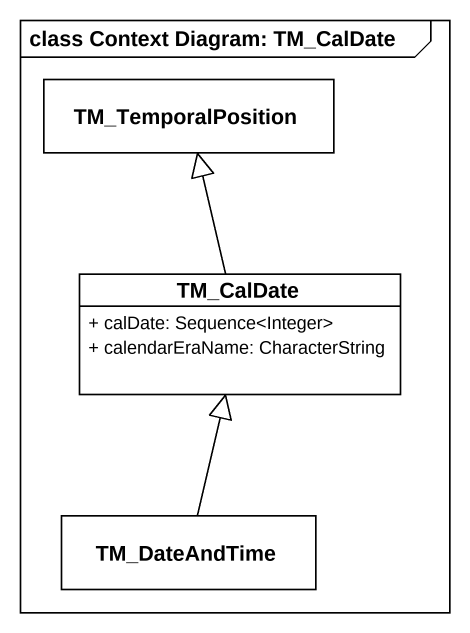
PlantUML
@startuml
mainframe class Context Diagram: TM_CalDate
hide circle
hide empty members
skinparam classAttributeIconSize 0
class TM_TemporalPosition
class TM_CalDate {
  + calDate: Sequence<Integer>
  + calendarEraName: CharacterString
}
class TM_DateAndTime
TM_CalDate -up-|> TM_TemporalPosition
TM_DateAndTime -up-|> TM_CalDate
@enduml
